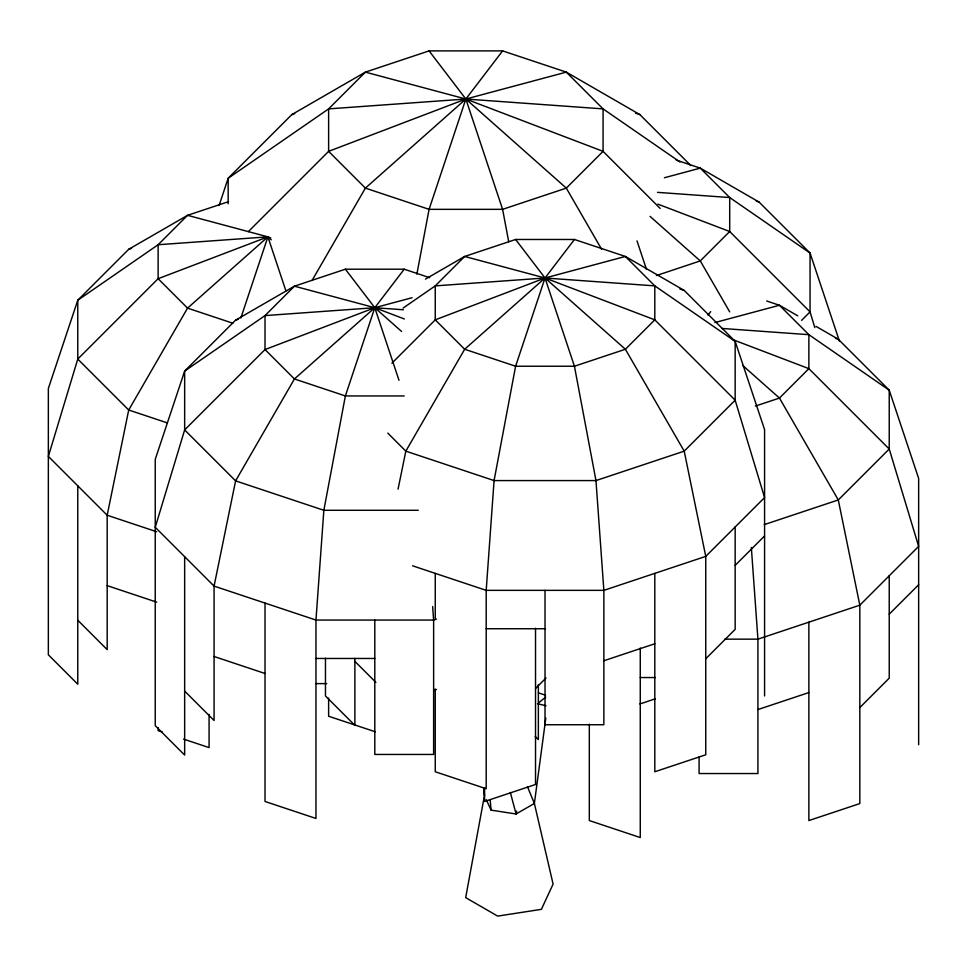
<?xml version="1.0" encoding="UTF-8"?>
<svg xmlns="http://www.w3.org/2000/svg" width="967" height="967" viewBox="0 0 967 967"><rect width="100%" height="100%" fill="white"/><g stroke="black" fill="none" stroke-linecap="round" stroke-linejoin="round"><path stroke-width="1.45" d="M545.811 718.082L534.376 803.444L553.1 884.104L541.387 909.343L497.679 916.112L465.683 897.63L484.419 795.708L484.068 788.238L484.419 795.708M416.874 274.169L429.082 209.343L465.852 99.033L502.61 50.888L566.299 72.126L639.84 114.577L690.789 165.526M516.656 811.059L516.088 813.996L491.103 810.128L486.244 799.649M398.053 489.157L405.826 451.154L464.656 349.256L545.025 278L574.434 239.478L625.383 256.46L684.213 290.426L735.162 341.375L764.583 429.626L764.583 695.95M219.098 205.488L228.164 178.266L291.853 114.577L365.393 72.126L429.082 50.888L502.61 50.888M240.868 317.986L267.907 236.855L270.724 237.93M312.111 280.394L365.393 188.118L465.852 99.033L566.299 72.126L603.07 108.884L679.958 161.985M429.686 277.686L404.206 269.201L374.797 307.711L294.427 378.967L235.597 480.865L214.07 586.099L214.07 720.488L184.649 691.079M708.001 315.121L710.685 311.628M228.587 201.644L187.55 215.327L128.708 249.293L77.771 300.241L48.35 388.48L48.35 654.804L77.771 684.225L77.771 485.833M248.265 231.705L328.623 151.348L465.852 99.033L603.07 108.884L603.07 151.348L660.171 208.449M404.206 269.201L345.376 269.201L294.427 286.184L235.597 320.15L184.649 371.086L155.24 459.337L155.24 725.661L184.649 755.07L184.649 556.678M391.889 363.193L435.247 319.847L545.025 278L625.383 256.46L654.804 285.881L735.162 341.375L735.162 400.205L764.583 497.558L705.753 556.388L603.855 590.353L486.196 590.353L412.595 565.816M801.57 320.367L810.056 311.87L810.056 253.04L759.107 202.091L700.277 168.125L676.223 160.111M535.525 688.492L546.029 677.988M735.162 565.369L764.583 535.948M705.753 658.781L735.162 629.36L735.162 526.967M889.229 614.166L918.65 584.757M859.82 707.578L889.229 678.169L889.229 575.776M538.679 702.791L545.678 697.134M403.094 308.074L435.247 285.881L464.656 256.46L515.604 239.478L574.434 239.478M425.444 279.112L464.656 256.46L545.025 278L654.804 319.847L735.162 400.205L684.213 451.154L595.974 480.575L494.077 480.575L405.826 451.154L387.779 433.107M291.853 114.577L294.717 113.623M128.708 249.293L131.56 248.338M235.597 320.15L238.45 319.195M656.412 275.547L700.277 260.921L729.698 231.512L729.698 197.546L700.277 168.125L664.402 177.747M755.396 406.08L779.45 398.066L808.871 368.645L808.871 334.679L779.45 305.27L766.722 301.015M436.455 619.122L433.627 620.065L315.967 620.065L214.07 586.099L155.24 527.269L184.649 429.916L184.649 371.086L265.018 315.593L294.427 286.184L374.797 307.711L404.351 318.977M764.268 524.622L838.292 499.951L889.229 449.014L889.229 390.185L838.292 339.236L816.063 326.399M433.627 690.462L436.455 689.519M603.855 660.751L654.804 643.768M639.864 703.976L655.433 698.778M757.923 709.548L808.871 692.565M412.111 297.715L374.797 307.711L265.018 349.558L184.649 429.916L235.597 480.865L323.848 510.286L418.252 510.286M714.879 322.567L779.45 305.27L797.763 315.834M404.206 395.95L345.376 395.95L294.427 378.967L265.018 349.558L265.018 315.593L374.797 307.711L403.372 309.766M486.196 628.743L545.025 628.743M724.742 639.151L757.923 639.151L859.82 605.185L918.65 546.355L889.229 449.014L808.871 368.645L732.865 339.671M315.967 658.467L374.797 658.467M640.263 677.553L655.348 677.553M316.173 683.609L326.737 683.609M657.512 192.36L729.698 197.546L810.056 253.04L839.477 341.291M721.648 328.417L808.871 334.679L889.229 390.185L918.65 478.423L918.65 744.747M537.507 703.734L546.004 705.765M635.537 113.151L639.84 114.577M756.267 201.148L759.107 202.091M835.44 338.281L838.292 339.236M679.946 289.012L684.213 290.426M232.829 323.22L187.55 308.122L158.129 278.701L158.129 244.736L187.55 215.327L267.907 236.855L271.256 239.828M167.146 422.833L128.708 410.02L77.771 359.071L77.771 300.241L158.129 244.736L267.907 236.855L285.93 290.946M156.714 531.753L107.18 515.242L48.35 456.412L77.771 359.071L158.129 278.701L267.907 236.855L187.55 308.122L128.708 410.02L107.18 515.242L107.18 649.643L77.771 620.222M538.438 692.856L545.521 695.213M107.18 585.639L156.714 602.151M214.07 656.496L265.018 673.479M375.329 731.801L328.623 716.233L328.623 698.126M162.371 732.031L158.129 730.617L158.129 727.607M183.597 739.114L209.077 747.6L209.077 714.395M657.923 204.146L729.698 231.512L810.056 311.87L814.818 327.62M650.054 216.39L700.277 260.921L729.698 311.87M742.62 365.393L779.45 398.066L838.292 499.951L859.82 605.185L859.82 803.577L808.871 820.56L808.871 622.168M401.583 331.463L374.797 307.711L345.376 269.201M535.21 736.431L538.365 739.574L538.365 684.515M354.877 661.368L375.897 682.376M429.082 50.888L465.852 99.033L566.299 188.118L601.571 249.196M515.604 239.478L545.025 278L625.383 349.256L684.213 451.154L705.753 556.388L705.753 754.78L654.804 771.763L654.804 573.371M527.462 786.703L534.376 803.444L516.088 813.996L510.358 792.529M636.999 240.904L646.488 269.37M398.996 380.297L374.797 307.711L345.376 395.95L323.848 510.286L315.967 620.065L315.967 818.457L265.018 801.474L265.018 603.082M508.715 241.75L502.61 209.343L465.852 99.033L365.393 72.126L328.623 108.884L228.164 178.266L228.164 203.771M490.16 799.733L491.103 810.128M751.335 547.419L757.923 639.151L757.923 773.54L699.093 773.54L699.093 757.04M432.648 606.527L433.627 620.065L433.627 754.453L374.797 754.453L374.797 620.065M640.263 648.011L640.263 837.543L589.314 820.56L589.314 724.186M545.025 590.353L545.025 724.742L603.855 724.742L603.855 590.353L595.974 480.575L574.434 366.239L545.025 278L435.247 285.881L435.247 319.847L464.656 349.256L515.604 366.239L574.434 366.239L625.383 349.256L654.804 319.847L654.804 285.881L545.025 278L515.604 366.239L494.077 480.575L486.196 590.353L486.196 788.746L435.247 771.763L435.247 688.939M535.525 628.26L535.525 784.491L484.576 801.474L484.576 787.924M435.247 573.371L435.247 618.3M354.877 658.346L354.877 725.359L325.468 695.95L325.468 658.213M603.07 151.348L566.299 188.118L502.61 209.343L429.082 209.343L365.393 188.118L328.623 151.348L328.623 108.884L465.852 99.033L603.07 151.348"/></g></svg>
